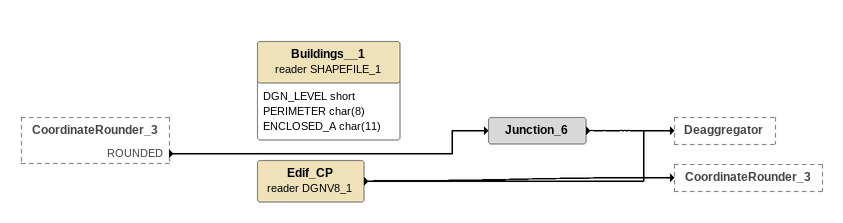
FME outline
CoordinateRounder_3 [outside]
    ROUNDED -> Junction_6
Buildings__1 (reader SHAPEFILE_1)
    attributes: DGN_LEVEL short, PERIMETER char(8), ENCLOSED_A char(11)
Edif_CP (reader DGNV8_1)
    -> CoordinateRounder_3
    -> Deaggregator
Junction_6
    -> Deaggregator
